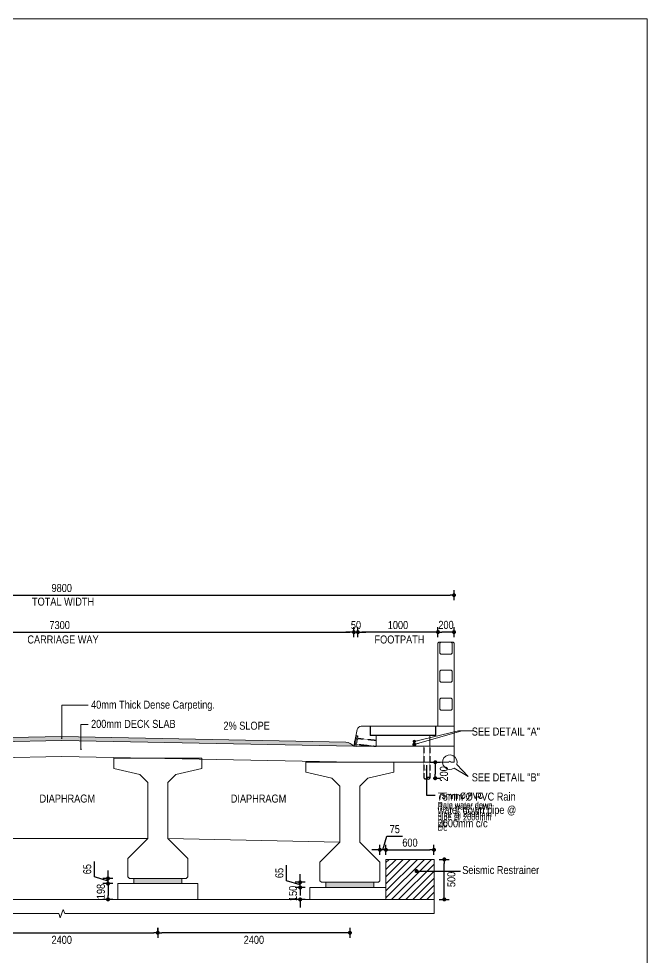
# Model space of a CAD drawing. Header units: inches. Extents: x -36047 to 217865, y -75686 to -40231.
# Drawn here: x 28495 to 36346, y -51954 to -40231 of the extents above; entities that cross this region are included whole.
import ezdxf

# ---------------------------------------------------------------- set-up
doc = ezdxf.new("R2010")
doc.units = ezdxf.units.IN
doc.header["$LTSCALE"] = 3
doc.header["$MEASUREMENT"] = 0
doc.header["$PDMODE"] = 34
doc.linetypes.add('DASHED2', pattern=[0.375, 0.25, -0.125])
doc.linetypes.add('HIDDEN', pattern=[9.525, 6.35, -3.175])
for name, color, linetype in [('con_out1', 2, 'Continuous'), ('Deck', 21, 'Continuous'), ('Pipe_Hidde', 8, 'DASHED2'), ('Wearing Course', 7, 'Continuous')]:
    doc.layers.add(name, color=color, linetype=linetype)
for name, color, linetype, lineweight in [('Concrete', 4, 'Continuous', 20), ('Concrete Out', 4, 'Continuous', 20), ('Deck Slab', 171, 'Continuous', 20), ('Dim Arrow', 150, 'Continuous', 9), ('Dim Arrow @ 35', 150, 'Continuous', 9), ('Dim Arrow @ 40', 150, 'Continuous', 9), ('Dim Arrow @ 50', 150, 'Continuous', 9), ('DIMS', 150, 'Continuous', 9), ('DIMS @ 50', 150, 'Continuous', 9), ('Girder Line', 7, 'Continuous', 25), ('Hatch', 8, 'Continuous', 5), ('Hatching', 120, 'Continuous', 5), ('Ralling', 140, 'Continuous', 20), ('Section Marks', 7, 'Continuous', 15), ('Structue', 7, 'Continuous', 25), ('Text_Normal', 7, 'Continuous', 25), ('Text_Normal @ 35', 7, 'Continuous', 25), ('Text_Normal @ 40', 7, 'Continuous', 25), ('Text_Normal @ 50', 7, 'Continuous', 25)]:
    doc.layers.add(name, color=color, linetype=linetype, lineweight=lineweight)
doc.styles.add('Swis Cn BT', font='swissc.ttf')
doc.styles.add('SWIS_R_N', font='swissc.ttf', dxfattribs={"height": 2})
doc.dimstyles.new('Closed_Arrow', dxfattribs={"dimtxt": 2, "dimasz": 2, "dimexe": 1.25, "dimexo": 0.75, "dimgap": 0.75, "dimtad": 2, "dimdec": 0, "dimzin": 0, "dimdsep": 46, "dimtxsty": 'SWIS_R_N', "dimblk": 'DOT', "dimcen": 0.5, "dimadec": 0, "dimazin": 0, "dimtfac": 1, "dimtdec": 0, "dimtofl": 0, "dimtmove": 0, "dimatfit": 3, "dimfxl": 1.25, "dimfxlon": 1, "dimtolj": 1, "dimtzin": 0, "dimarcsym": 0})
doc.dimstyles.new('dim dot_50', dxfattribs={"dimtxt": 100, "dimasz": 20, "dimexe": 1, "dimexo": 2, "dimgap": 1, "dimtad": 1, "dimdec": 0, "dimzin": 0, "dimdsep": 46, "dimtxsty": 'Swis Cn BT', "dimblk": 'BOXBLANK', "dimcen": 0.09, "dimclrd": 256, "dimclre": 256, "dimclrt": 256, "dimadec": 0, "dimazin": 0, "dimtfac": 1, "dimtdec": 0, "dimtmove": 1, "dimatfit": 3, "dimfxl": 5, "dimtolj": 1, "dimtzin": 0, "dimlwd": -1, "dimlwe": -1, "dimarcsym": 0})
doc.dimstyles.new('Dot_Anno', dxfattribs={"dimtxt": 2, "dimasz": 1, "dimexe": 1.25, "dimexo": 0.75, "dimgap": 0.75, "dimtad": 2, "dimdec": 0, "dimzin": 0, "dimdsep": 46, "dimtxsty": 'SWIS_R_N', "dimblk": 'DOT', "dimcen": 0.5, "dimadec": 0, "dimazin": 0, "dimtfac": 1, "dimtdec": 0, "dimtofl": 0, "dimtmove": 0, "dimatfit": 3, "dimfxl": 1.25, "dimfxlon": 1, "dimtolj": 1, "dimtzin": 0, "dimarcsym": 0})
doc.dimstyles.new('Dot_Arrow', dxfattribs={"dimtxt": 2, "dimasz": 1, "dimexe": 1.25, "dimexo": 0.75, "dimgap": 0.75, "dimtad": 2, "dimdec": 0, "dimzin": 0, "dimdsep": 46, "dimtxsty": 'SWIS_R_N', "dimblk": 'DOT', "dimcen": 0.5, "dimadec": 0, "dimazin": 0, "dimtfac": 1, "dimtdec": 0, "dimtofl": 0, "dimtmove": 0, "dimatfit": 3, "dimldrblk": 'DOT', "dimfxl": 1.25, "dimfxlon": 1, "dimtolj": 1, "dimtzin": 0, "dimarcsym": 0})

# ---------------------------------------------------------------- blocks, each defined once
blk = doc.blocks.new('_Dot')
at = {"color": 0, "linetype": 'ByBlock', "lineweight": -2}
blk.add_line((-0.5, 0), (-1, 0), dxfattribs=at)
at = {"color": 0, "linetype": 'ByBlock', "const_width": 0.5}
blk.add_lwpolyline([(-0.25, 0, 1), (0.25, 0, 1)], format="xyb", close=True, dxfattribs=at)
blk = doc.blocks.new('*D27')
at = {"layer": 'DEFPOINTS', "color": 0, "transparency": 16777216}
for p in [(33932, -47431), (24132, -48030), (33932, -48030)]:
    blk.add_point(p, dxfattribs=at)
at = {"layer": 'DIMS', "color": 0, "lineweight": -2, "transparency": 16777216}
for p, q in [((24132, -47494), (24132, -47369)), ((24182, -47431), (33882, -47431)), ((33932, -47494), (33932, -47369))]:
    blk.add_line(p, q, dxfattribs=at)
at = {"layer": 'DIMS', "color": 0, "lineweight": -2, "transparency": 16777216, "xscale": 50, "yscale": 50, "zscale": 50, "rotation": 180}
blk.add_blockref('_Dot', (24132, -47431), dxfattribs=at)
at = {"layer": 'DIMS', "color": 0, "lineweight": -2, "transparency": 16777216, "xscale": 50, "yscale": 50, "zscale": 50}
blk.add_blockref('_Dot', (33932, -47431), dxfattribs=at)
at = {"layer": 'DIMS', "color": 0, "transparency": 16777216, "insert": (29032, -47342), "char_height": 100, "attachment_point": 5, "style": 'SWIS_R_N'}
blk.add_mtext('\\A1;9800 ', dxfattribs=at)
blk = doc.blocks.new('*D21')
at = {"layer": 'DEFPOINTS', "color": 0, "transparency": 16777216}
for p in [(33732, -47892), (33732, -48030), (33932, -48030)]:
    blk.add_point(p, dxfattribs=at)
at = {"layer": 'DIMS', "color": 0, "lineweight": -2, "transparency": 16777216}
for p, q in [((33732, -47955), (33732, -47830)), ((33932, -47955), (33932, -47830)), ((33882, -47892), (33782, -47892))]:
    blk.add_line(p, q, dxfattribs=at)
at = {"layer": 'DIMS', "color": 0, "lineweight": -2, "transparency": 16777216, "xscale": 50, "yscale": 50, "zscale": 50, "rotation": 180}
blk.add_blockref('_Dot', (33732, -47892), dxfattribs=at)
at = {"layer": 'DIMS', "color": 0, "lineweight": -2, "transparency": 16777216, "xscale": 50, "yscale": 50, "zscale": 50}
blk.add_blockref('_Dot', (33932, -47892), dxfattribs=at)
at = {"layer": 'DIMS', "color": 0, "transparency": 16777216, "insert": (33832, -47803), "char_height": 100, "attachment_point": 5, "style": 'SWIS_R_N'}
blk.add_mtext('\\A1;200', dxfattribs=at)
blk = doc.blocks.new('*D57')
at = {"layer": 'DEFPOINTS', "color": 0, "transparency": 16777216}
for p in [(32632, -51058), (30232, -51232), (30232, -51648)]:
    blk.add_point(p, dxfattribs=at)
at = {"layer": 'DIMS', "color": 0, "lineweight": -2, "transparency": 16777216}
for p, q in [((30232, -51586), (30232, -51711)), ((32582, -51648), (30282, -51648)), ((32632, -51586), (32632, -51711))]:
    blk.add_line(p, q, dxfattribs=at)
at = {"layer": 'DIMS', "color": 0, "lineweight": -2, "transparency": 16777216, "xscale": 50, "yscale": 50, "zscale": 50, "rotation": 180}
blk.add_blockref('_Dot', (30232, -51648), dxfattribs=at)
at = {"layer": 'DIMS', "color": 0, "lineweight": -2, "transparency": 16777216, "xscale": 50, "yscale": 50, "zscale": 50}
blk.add_blockref('_Dot', (32632, -51648), dxfattribs=at)
at = {"layer": 'DIMS', "color": 0, "transparency": 16777216, "insert": (31432, -51737), "char_height": 100, "attachment_point": 5, "style": 'SWIS_R_N'}
blk.add_mtext('\\A1;2400', dxfattribs=at)
blk = doc.blocks.new('*D58')
at = {"layer": 'DEFPOINTS', "color": 0, "transparency": 16777216}
for p in [(27832, -51256), (30232, -51648), (30232, -51708)]:
    blk.add_point(p, dxfattribs=at)
at = {"layer": 'DIMS', "color": 0, "lineweight": -2, "transparency": 16777216}
for p, q in [((27832, -51586), (27832, -51711)), ((27882, -51648), (30182, -51648)), ((30232, -51671), (30232, -51586))]:
    blk.add_line(p, q, dxfattribs=at)
at = {"layer": 'DIMS', "color": 0, "lineweight": -2, "transparency": 16777216, "xscale": 50, "yscale": 50, "zscale": 50, "rotation": 180}
blk.add_blockref('_Dot', (27832, -51648), dxfattribs=at)
at = {"layer": 'DIMS', "color": 0, "lineweight": -2, "transparency": 16777216, "xscale": 50, "yscale": 50, "zscale": 50}
blk.add_blockref('_Dot', (30232, -51648), dxfattribs=at)
at = {"layer": 'DIMS', "color": 0, "transparency": 16777216, "insert": (29032, -51737), "char_height": 100, "attachment_point": 5, "style": 'SWIS_R_N'}
blk.add_mtext('\\A1;2400', dxfattribs=at)
blk = doc.blocks.new('*D22')
at = {"layer": 'DEFPOINTS', "color": 0, "transparency": 16777216}
for p in [(32682, -47893), (32732, -49068), (32682, -49318)]:
    blk.add_point(p, dxfattribs=at)
at = {"layer": 'DIMS', "color": 0, "lineweight": -2, "transparency": 16777216}
for p, q in [((32632, -47893), (32582, -47893)), ((32682, -47956), (32682, -47831)), ((32732, -47956), (32732, -47831)), ((32782, -47893), (32832, -47893))]:
    blk.add_line(p, q, dxfattribs=at)
at = {"layer": 'DIMS', "color": 0, "lineweight": -2, "transparency": 16777216, "xscale": 50, "yscale": 50, "zscale": 50}
blk.add_blockref('_Dot', (32682, -47893), dxfattribs=at)
at = {"layer": 'DIMS', "color": 0, "lineweight": -2, "transparency": 16777216, "xscale": 50, "yscale": 50, "zscale": 50, "rotation": 180}
blk.add_blockref('_Dot', (32732, -47893), dxfattribs=at)
at = {"layer": 'DIMS', "color": 0, "transparency": 16777216, "insert": (32707, -47805), "char_height": 100, "attachment_point": 5, "style": 'SWIS_R_N'}
blk.add_mtext('\\A1;50', dxfattribs=at)
blk = doc.blocks.new('*D25')
at = {"layer": 'DEFPOINTS', "color": 0, "transparency": 16777216}
for p in [(32732, -47893), (33732, -48046), (32732, -49068)]:
    blk.add_point(p, dxfattribs=at)
at = {"layer": 'DIMS', "color": 0, "lineweight": -2, "transparency": 16777216}
for p, q in [((32732, -47956), (32732, -47831)), ((33682, -47893), (32782, -47893)), ((33732, -47956), (33732, -47831))]:
    blk.add_line(p, q, dxfattribs=at)
at = {"layer": 'DIMS', "color": 0, "lineweight": -2, "transparency": 16777216, "xscale": 50, "yscale": 50, "zscale": 50, "rotation": 180}
blk.add_blockref('_Dot', (32732, -47893), dxfattribs=at)
at = {"layer": 'DIMS', "color": 0, "lineweight": -2, "transparency": 16777216, "xscale": 50, "yscale": 50, "zscale": 50}
blk.add_blockref('_Dot', (33732, -47893), dxfattribs=at)
at = {"layer": 'DIMS', "color": 0, "transparency": 16777216, "insert": (33232, -47805), "char_height": 100, "attachment_point": 5, "style": 'SWIS_R_N'}
blk.add_mtext('\\A1;1000', dxfattribs=at)
blk = doc.blocks.new('_BoxBlank')
at = {"color": 0, "linetype": 'ByBlock', "lineweight": -2}
for p, q in [((-0.5, 0), (-1, 0)), ((0.5, 0.5), (-0.5, 0.5)), ((-0.5, 0.5), (-0.5, -0.5)), ((0.5, -0.5), (0.5, 0.5)), ((-0.5, -0.5), (0.5, -0.5))]:
    blk.add_line(p, q, dxfattribs=at)
blk = doc.blocks.new('*D42')
at = {"layer": 'DEFPOINTS', "color": 0, "transparency": 16777216}
for p in [(32682, -47893), (25382, -49318), (32682, -49318)]:
    blk.add_point(p, dxfattribs=at)
at = {"layer": 'DIMS', "color": 0, "lineweight": -2, "transparency": 16777216}
for p, q in [((25382, -47956), (25382, -47831)), ((25432, -47893), (32632, -47893)), ((32682, -47956), (32682, -47831))]:
    blk.add_line(p, q, dxfattribs=at)
at = {"layer": 'DIMS', "color": 0, "lineweight": -2, "transparency": 16777216, "xscale": 50, "yscale": 50, "zscale": 50, "rotation": 180}
blk.add_blockref('_Dot', (25382, -47893), dxfattribs=at)
at = {"layer": 'DIMS', "color": 0, "lineweight": -2, "transparency": 16777216, "xscale": 50, "yscale": 50, "zscale": 50}
blk.add_blockref('_Dot', (32682, -47893), dxfattribs=at)
at = {"layer": 'DIMS', "color": 0, "transparency": 16777216, "insert": (29006, -47805), "char_height": 100, "attachment_point": 5, "style": 'SWIS_R_N'}
blk.add_mtext('\\A1;7300', dxfattribs=at)
blk = doc.blocks.new('*D102')
at = {"layer": 'DEFPOINTS', "color": 0, "transparency": 16777216}
for p in [(33597, -49518), (33632, -49718), (33698, -49718)]:
    blk.add_point(p, dxfattribs=at)
at = {"layer": 'DIMS', "color": 0, "lineweight": -2, "transparency": 16777216}
for p, q in [((33635, -49518), (33760, -49518)), ((33698, -49568), (33698, -49668)), ((33670, -49718), (33760, -49718))]:
    blk.add_line(p, q, dxfattribs=at)
at = {"layer": 'DIMS', "color": 0, "lineweight": -2, "transparency": 16777216, "xscale": 50, "yscale": 50, "zscale": 50}
for p, rotation in [((33698, -49518), 90), ((33698, -49718), 270)]:
    blk.add_blockref('_Dot', p, dxfattribs=dict(at, rotation=rotation))
at = {"layer": 'DIMS', "color": 0, "transparency": 16777216, "insert": (33806, -49663), "char_height": 100, "attachment_point": 5, "rotation": 90, "style": 'SWIS_R_N'}
blk.add_mtext('\\A1;200', dxfattribs=at)
blk = doc.blocks.new('*D54')
at = {"layer": 'DEFPOINTS', "color": 0, "transparency": 16777216}
for p in [(29732, -51034), (29610, -51232), (29732, -51232)]:
    blk.add_point(p, dxfattribs=at)
at = {"layer": 'DIMS', "color": 0, "lineweight": -2, "transparency": 16777216}
for p, q in [((29672, -51034), (29547, -51034)), ((29610, -51084), (29610, -51182)), ((29672, -51232), (29547, -51232))]:
    blk.add_line(p, q, dxfattribs=at)
at = {"layer": 'DIMS', "color": 0, "lineweight": -2, "transparency": 16777216, "xscale": 50, "yscale": 50, "zscale": 50}
for p, rotation in [((29610, -51034), 90), ((29610, -51232), 270)]:
    blk.add_blockref('_Dot', p, dxfattribs=dict(at, rotation=rotation))
at = {"layer": 'DIMS', "color": 0, "transparency": 16777216, "insert": (29521, -51133), "char_height": 100, "attachment_point": 5, "rotation": 90, "style": 'SWIS_R_N'}
blk.add_mtext('\\A1;198', dxfattribs=at)
blk = doc.blocks.new('*D52')
at = {"layer": 'DEFPOINTS', "color": 0, "transparency": 16777216}
for p in [(32132, -51083), (32010, -51232), (32132, -51232)]:
    blk.add_point(p, dxfattribs=at)
at = {"layer": 'DIMS', "color": 0, "lineweight": -2, "transparency": 16777216}
for p, q in [((32010, -51033), (32010, -50983)), ((32072, -51083), (31947, -51083)), ((32072, -51232), (31947, -51232)), ((32010, -51282), (32010, -51332))]:
    blk.add_line(p, q, dxfattribs=at)
at = {"layer": 'DIMS', "color": 0, "lineweight": -2, "transparency": 16777216, "xscale": 50, "yscale": 50, "zscale": 50}
for p, rotation in [((32010, -51083), 270), ((32010, -51232), 90)]:
    blk.add_blockref('_Dot', p, dxfattribs=dict(at, rotation=rotation))
at = {"layer": 'DIMS', "color": 0, "transparency": 16777216, "insert": (31921, -51157), "char_height": 100, "attachment_point": 5, "rotation": 90, "style": 'SWIS_R_N'}
blk.add_mtext('\\A1;150', dxfattribs=at)
blk = doc.blocks.new('*D53')
at = {"layer": 'DEFPOINTS', "color": 0, "transparency": 16777216}
for p in [(29610, -50969), (29932, -50969), (29732, -51034)]:
    blk.add_point(p, dxfattribs=at)
at = {"layer": 'DIMS', "color": 0, "lineweight": -2, "transparency": 16777216}
for p, q in [((29440, -50951), (29440, -50757)), ((29610, -50919), (29610, -50869)), ((29610, -51002), (29440, -50951)), ((29672, -50969), (29547, -50969)), ((29610, -51034), (29610, -50969)), ((29672, -51034), (29547, -51034)), ((29610, -51084), (29610, -51134))]:
    blk.add_line(p, q, dxfattribs=at)
at = {"layer": 'DIMS', "color": 0, "lineweight": -2, "transparency": 16777216, "xscale": 50, "yscale": 50, "zscale": 50}
for p, rotation in [((29610, -50969), 270), ((29610, -51034), 90)]:
    blk.add_blockref('_Dot', p, dxfattribs=dict(at, rotation=rotation))
at = {"layer": 'DIMS', "color": 0, "transparency": 16777216, "insert": (29351, -50854), "char_height": 100, "attachment_point": 5, "rotation": 90, "style": 'SWIS_R_N'}
blk.add_mtext('\\A1;65', dxfattribs=at)
blk = doc.blocks.new('*D51')
at = {"layer": 'DEFPOINTS', "color": 0, "transparency": 16777216}
for p in [(32010, -51018), (32132, -51083), (32332, -51018)]:
    blk.add_point(p, dxfattribs=at)
at = {"layer": 'DIMS', "color": 0, "lineweight": -2, "transparency": 16777216}
for p, q in [((31839, -50999), (31839, -50805)), ((32010, -50968), (32010, -50918)), ((32010, -51050), (31839, -50999)), ((32072, -51018), (31947, -51018)), ((32072, -51083), (31947, -51083)), ((32010, -51083), (32010, -51018)), ((32010, -51133), (32010, -51183))]:
    blk.add_line(p, q, dxfattribs=at)
at = {"layer": 'DIMS', "color": 0, "lineweight": -2, "transparency": 16777216, "xscale": 50, "yscale": 50, "zscale": 50}
for p, rotation in [((32010, -51018), 270), ((32010, -51083), 90)]:
    blk.add_blockref('_Dot', p, dxfattribs=dict(at, rotation=rotation))
at = {"layer": 'DIMS', "color": 0, "transparency": 16777216, "insert": (31751, -50902), "char_height": 100, "attachment_point": 5, "rotation": 90, "style": 'SWIS_R_N'}
blk.add_mtext('\\A1;65', dxfattribs=at)
blk = doc.blocks.new('grating')
at = {"layer": 'con_out1', "lineweight": 20}
h = blk.add_hatch(dxfattribs=at)
h.set_pattern_fill('ANSI31', color=256, scale=90, angle=320.4884)
h.set_pattern_definition([(5.48843, (35188.985, 8598.234), (-1.0760037, 11.1984247), [])])
h.paths.add_polyline_path([(-42, 131, -0.179836), (-15, 139), (-12, 111), (-8, 77), (-37, 77)])
h.paths.add_polyline_path([(-37, 77), (-8, 77), (-1, 2), (-29, 2)])
at = {"layer": 'con_out1'}
blk.add_line((-29, 0), (0, 0), dxfattribs=at)
at = {"layer": 'con_out1', "const_width": 5}
blk.add_lwpolyline([(-42, 131, -0.180591), (-15, 139)], format="xyb", dxfattribs=at)
for points in [[(-42, 131), (-29, 0)], [(-15, 139), (0, 0)]]:
    blk.add_lwpolyline(points, dxfattribs=at)
at = {"layer": 'Deck Slab', "linetype": 'HIDDEN'}
for p in [(-7, 54), (-6, 55)]:
    blk.add_line(p, (-1, 5), dxfattribs=at)
at = {"layer": 'Structue', "linetype": 'HIDDEN', "ltscale": 0.15}
blk.add_line((-3, 0), (-8, 75), dxfattribs=at)
blk = doc.blocks.new('*D130')
at = {"layer": 'DEFPOINTS', "color": 0, "transparency": 16777216}
for p in [(33682, -50732), (33811, -50732), (33032, -51232)]:
    blk.add_point(p, dxfattribs=at)
at = {"layer": 'DIMS', "color": 0, "lineweight": -2, "transparency": 16777216}
for p, q in [((33748, -50732), (33873, -50732)), ((33811, -51182), (33811, -50782)), ((33748, -51232), (33873, -51232))]:
    blk.add_line(p, q, dxfattribs=at)
at = {"layer": 'DIMS', "color": 0, "lineweight": -2, "transparency": 16777216, "xscale": 50, "yscale": 50, "zscale": 50}
for p, rotation in [((33811, -50732), 90), ((33811, -51232), 270)]:
    blk.add_blockref('_Dot', p, dxfattribs=dict(at, rotation=rotation))
at = {"layer": 'DIMS', "color": 0, "transparency": 16777216, "insert": (33899, -50982), "char_height": 100, "attachment_point": 5, "rotation": 90, "style": 'SWIS_R_N'}
blk.add_mtext('\\A1;500', dxfattribs=at)
blk = doc.blocks.new('*D131')
at = {"layer": 'DEFPOINTS', "color": 0, "transparency": 16777216}
for p in [(33007, -50612), (33082, -50732), (33007, -50767)]:
    blk.add_point(p, dxfattribs=at)
at = {"layer": 'DIMS', "color": 0, "lineweight": -2, "transparency": 16777216}
for p, q in [((33044, -50612), (33095, -50442)), ((33095, -50442), (33290, -50442)), ((32957, -50612), (32907, -50612)), ((33007, -50674), (33007, -50549)), ((33082, -50612), (33007, -50612)), ((33082, -50674), (33082, -50549)), ((33132, -50612), (33182, -50612))]:
    blk.add_line(p, q, dxfattribs=at)
at = {"layer": 'DIMS', "color": 0, "lineweight": -2, "transparency": 16777216, "xscale": 50, "yscale": 50, "zscale": 50}
blk.add_blockref('_Dot', (33007, -50612), dxfattribs=at)
at = {"layer": 'DIMS', "color": 0, "lineweight": -2, "transparency": 16777216, "xscale": 50, "yscale": 50, "zscale": 50, "rotation": 180}
blk.add_blockref('_Dot', (33082, -50612), dxfattribs=at)
at = {"layer": 'DIMS', "color": 0, "transparency": 16777216, "insert": (33192, -50354), "char_height": 100, "attachment_point": 5, "style": 'SWIS_R_N'}
blk.add_mtext('\\A1;75', dxfattribs=at)
blk = doc.blocks.new('*D133')
at = {"layer": 'DEFPOINTS', "color": 0, "transparency": 16777216}
for p in [(33682, -50612), (33082, -50732), (33682, -50732)]:
    blk.add_point(p, dxfattribs=at)
at = {"layer": 'DIMS', "color": 0, "lineweight": -2, "transparency": 16777216}
for p, q in [((33082, -50674), (33082, -50549)), ((33132, -50612), (33632, -50612)), ((33682, -50674), (33682, -50549))]:
    blk.add_line(p, q, dxfattribs=at)
at = {"layer": 'DIMS', "color": 0, "lineweight": -2, "transparency": 16777216, "xscale": 50, "yscale": 50, "zscale": 50, "rotation": 180}
blk.add_blockref('_Dot', (33082, -50612), dxfattribs=at)
at = {"layer": 'DIMS', "color": 0, "lineweight": -2, "transparency": 16777216, "xscale": 50, "yscale": 50, "zscale": 50}
blk.add_blockref('_Dot', (33682, -50612), dxfattribs=at)
at = {"layer": 'DIMS', "color": 0, "transparency": 16777216, "insert": (33382, -50523), "char_height": 100, "attachment_point": 5, "style": 'SWIS_R_N'}
blk.add_mtext('\\A1;600', dxfattribs=at)
blk = doc.blocks.new('*U253')
at = {"layer": 'Text_Normal @ 35', "insert": (33728, -49897), "char_height": 70, "width": 675.66, "attachment_point": 1, "style": 'SWIS_R_N'}
blk.add_mtext('75mm %%C PVC Rain water down pipe @ 2000mm c/c  ', dxfattribs=at)
at = {"layer": 'Text_Normal @ 40', "insert": (33728, -49897), "char_height": 80, "width": 772.19, "attachment_point": 1, "style": 'SWIS_R_N'}
blk.add_mtext('75mm %%C PVC Rain water down pipe @ 2000mm c/c  ', dxfattribs=at)
at = {"layer": 'Text_Normal @ 50', "insert": (33728, -49897), "char_height": 100, "width": 1227.4, "attachment_point": 1, "style": 'SWIS_R_N'}
blk.add_mtext('75mm %%C PVC Rain water down pipe @ 2000mm c/c  ', dxfattribs=at)
blk = doc.blocks.new('*U252')
at = {"layer": 'Dim Arrow @ 40'}
blk.add_leader([(33436, -49258), (33988, -49125), (34166, -49125)], dimstyle='Dot_Arrow', override={"dimscale": 40}, dxfattribs=at)
at = {"layer": 'Dim Arrow @ 50'}
blk.add_leader([(33436, -49297), (34028, -49125), (34166, -49125)], dimstyle='Dot_Arrow', override={"dimscale": 50}, dxfattribs=at)

msp = doc.modelspace()

# ---------------------------------------------------------------- hatches: boundary and pattern name
at = {"layer": 'Hatch'}
h = msp.add_hatch(dxfattribs=at)
h.set_pattern_fill('AR-CONC', color=256, scale=10)
h.set_pattern_definition([(50, (-0.73, 0), (71.72602, -6.275213), [7.5, -82.5]), (355, (-0.73, 0), (-13.87513, 75.21921), [6, -66]), (100.45144, (5.25, -0.52), (57.850885, 68.944), [6.37402, -70.11421]), (46.1842, (-0.73, 20), (106.72413, -16.55193), [11.25, -123.75]), (96.63564, (8.16, 18.62), (93.4662, 97.41186), [9.56103, -105.17138]), (351.18416, (-0.73, 20), (93.4662, 97.41186), [9, -99]), (21, (9.27, 15), (59.690705, -40.26189), [7.5, -82.5]), (326, (9.27, 15), (24.33153, 72.515), [6, -66]), (71.45144, (14.244, 11.645), (84.02224, 32.253115), [6.37402, -70.11421]), (37.5, (-0.73, 0), (1.215986, 33.289385), [0, -65.2, 0, -67, 0, -66.25]), (7.5, (-0.73, 0), (26.306954, 39.441171), [0, -38.2, 0, -63.7, 0, -25.25]), (327.5, (-23.03, 0), (53.382244, -2.255487), [0, -25, 0, -78, 0, -103.5]), (317.5, (-33.03, 0), (58.318617, 10.0105), [0, -32.5, 0, -51.8, 0, -73.5])])
edge = h.paths.add_edge_path()
edge.add_ellipse((32256.5, -49388.2), major_axis=(-275.4, 275.4), ratio=1, start_angle=235.47758, end_angle=241.0554)
edge.add_line((32639.4, -49317.3), (32681.7, -49318.2))
edge.add_line((32681.7, -49318.2), (32681.8, -49318.2))
edge.add_line((32681.8, -49318.2), (32682, -49316.9))
edge.add_arc((32632.2, -49332.6), 52.2, 17.52345, 91.62856)
edge = h.paths.add_edge_path()
edge.add_line((29032, -49195.2), (25483, -49266.2))
edge.add_arc((25502.2, -49430.2), 165.2, 96.6766, 136.68241)
edge.add_line((25382, -49316.9), (25382.3, -49318.2))
edge.add_line((25382.3, -49318.2), (29032, -49245.2))
edge.add_line((29032, -49245.2), (29032, -49195.2))
edge = h.paths.add_edge_path()
edge.add_arc((32574.2, -49388.5), 122.6, 62.19064, 86.70117)
edge.add_line((32581.3, -49266.2), (29032, -49195.2))
edge.add_line((29032, -49195.2), (29032, -49245.2))
edge.add_line((29032, -49245.2), (32639.4, -49317.3))
edge.add_line((32639.4, -49317.3), (32639.3, -49316.6))
edge.add_line((32639.3, -49316.6), (32639.1, -49315.8))
edge.add_line((32639.1, -49315.8), (32638.9, -49315))
edge.add_line((32638.9, -49315), (32638.7, -49314.2))
edge.add_line((32638.7, -49314.2), (32638.6, -49313.4))
edge.add_line((32638.6, -49313.4), (32638.4, -49312.6))
edge.add_line((32638.4, -49312.6), (32638.2, -49311.8))
edge.add_line((32638.2, -49311.8), (32638, -49311))
edge.add_line((32638, -49311), (32637.9, -49310.3))
edge.add_line((32637.9, -49310.3), (32637.7, -49309.5))
edge.add_line((32637.7, -49309.5), (32637.5, -49308.7))
edge.add_line((32637.5, -49308.7), (32637.3, -49307.9))
edge.add_line((32637.3, -49307.9), (32637.2, -49307.1))
edge.add_line((32637.2, -49307.1), (32637, -49306.3))
edge.add_line((32637, -49306.3), (32636.8, -49305.5))
edge.add_line((32636.8, -49305.5), (32636.6, -49304.8))
edge.add_line((32636.6, -49304.8), (32636.5, -49304))
edge.add_line((32636.5, -49304), (32636.3, -49303.2))
edge.add_line((32636.3, -49303.2), (32636.1, -49302.4))
edge.add_line((32636.1, -49302.4), (32636, -49301.6))
edge.add_line((32636, -49301.6), (32635.8, -49300.8))
edge.add_line((32635.8, -49300.8), (32635.6, -49300))
edge.add_line((32635.6, -49300), (32635.4, -49299.2))
edge.add_line((32635.4, -49299.2), (32635.3, -49298.4))
edge.add_line((32635.3, -49298.4), (32635.1, -49297.7))
edge.add_line((32635.1, -49297.7), (32634.9, -49296.9))
edge.add_line((32634.9, -49296.9), (32634.8, -49296.1))
edge.add_line((32634.8, -49296.1), (32634.6, -49295.3))
edge.add_line((32634.6, -49295.3), (32634.4, -49294.5))
edge.add_line((32634.4, -49294.5), (32634.3, -49293.7))
edge.add_line((32634.3, -49293.7), (32634.1, -49292.9))
edge.add_line((32634.1, -49292.9), (32633.9, -49292.1))
edge.add_line((32633.9, -49292.1), (32633.7, -49291.3))
edge.add_line((32633.7, -49291.3), (32633.6, -49290.6))
edge.add_line((32633.6, -49290.6), (32633.4, -49289.8))
edge.add_line((32633.4, -49289.8), (32633.2, -49289))
edge.add_line((32633.2, -49289), (32633.1, -49288.2))
edge.add_line((32633.1, -49288.2), (32632.9, -49287.4))
edge.add_line((32632.9, -49287.4), (32632.7, -49286.6))
edge.add_line((32632.7, -49286.6), (32632.6, -49285.8))
edge.add_line((32632.6, -49285.8), (32632.4, -49285))
edge.add_line((32632.4, -49285), (32632.2, -49284.2))
edge.add_line((32632.2, -49284.2), (32632.1, -49283.4))
edge.add_line((32632.1, -49283.4), (32631.9, -49282.6))
edge.add_line((32631.9, -49282.6), (32631.8, -49281.9))
edge.add_line((32631.8, -49281.9), (32631.6, -49281.1))
edge.add_line((32631.6, -49281.1), (32631.4, -49280.3))
edge.add_line((32631.4, -49280.3), (32631.4, -49280.1))
at = {"layer": 'Hatch', "lineweight": 25}
h = msp.add_hatch(dxfattribs=at)
h.set_pattern_fill('ANSI31', color=256, scale=500)
h.set_pattern_definition([(45, (0.536, 1000), (-44.194174, 44.194174), [])])
h.paths.add_polyline_path([(33682.5, -50732.2), (33082, -50732.2), (33082, -51232.2), (33682.5, -51232.2)])
at = {"layer": 'Hatching', "linetype": 'Continuous', "ltscale": 0.1}
for points in [[(29932.4, -51034.2), (29932, -50969.2), (30532, -50969.2), (30532.4, -51034.2)], [(32332, -51017.5), (32932, -51017.5), (32932, -51082.5), (32332, -51082.5)]]:
    msp.add_hatch(color=256, dxfattribs=at).paths.add_polyline_path(points)

# ---------------------------------------------------------------- linework, layer by layer
at = {"layer": 'Concrete'}
for p, q in [((33702, -49068.2), (32887.7, -49068.2)), ((32887.7, -49180.2), (32887.7, -49068.2)), ((33702, -49180.2), (33702, -49068.2)), ((33932, -49068.2), (33932, -49518.2)), ((33932, -49518.2), (33932, -49068.2)), ((33932, -49355.7), (33932, -49068.2)), ((33702, -49180.2), (32887.7, -49180.2)), ((32958.1, -49318.2), (32958.1, -49180.2)), ((32958.1, -49318.2), (32958.1, -49180.2)), ((33632, -49318.2), (33632, -49185.2)), ((29032, -49245.2), (25382, -49318.2)), ((29032, -49245.2), (32682, -49318.2)), ((32682, -49318.2), (33932, -49318.2)), ((29032, -49445.2), (25382, -49518.2)), ((29032, -49445.2), (32682.3, -49518.2)), ((32682, -49518.2), (33867, -49518.2)), ((33892, -49518.2), (33932, -49518.2)), ((33682.5, -50732.2), (33082, -50732.2)), ((33082, -51232.2), (33082, -50732.2)), ((33682.5, -51408.3), (33682.5, -50732.2)), ((29732.4, -51034.2), (29732.1, -51232.2)), ((30732.4, -51034.2), (29732.4, -51034.2)), ((30732.4, -51034.2), (30732.1, -51232.2)), ((32132, -51082.5), (33082, -51082.5)), ((32132, -51082.5), (32132, -51232.2)), ((33682.5, -51232.2), (24382, -51232.2)), ((24382, -51408.3), (28994.5, -51408.3)), ((28994.5, -51408.3), (29013.3, -51459.8)), ((29013.3, -51459.8), (29050.8, -51356.8)), ((29050.8, -51356.8), (29069.5, -51408.3)), ((29069.5, -51408.3), (33682.5, -51408.3))]:
    msp.add_line(p, q, dxfattribs=at)
for points in [[(32882.7, -49068.2), (32773, -49068.2, 0.357475), (32724, -49108.4), (32682, -49318.2)], [(32682, -49318.2, 0.1791566), (32581.3, -49266.2), (29032, -49195.2), (25482.7, -49266.2, 0.1794515), (25382, -49318.2)]]:
    msp.add_lwpolyline(points, format="xyb", dxfattribs=at)
msp.add_lwpolyline([(33932, -49068.2), (33707, -49068.2), (33707, -49185.2), (32882.7, -49185.2), (32882.7, -49068.2)], dxfattribs=at)
for points in [[(30532.4, -50969.2), (29932.4, -50969.2), (29932.4, -51034.2), (30532.4, -51034.2)], [(32332, -51017.5), (32932, -51017.5), (32932, -51082.5), (32332, -51082.5)]]:
    msp.add_lwpolyline(points, close=True, dxfattribs=at)
msp.add_arc((33879.5, -49518.2), 12.5, 0, 180, dxfattribs=at)
at = {"layer": 'Concrete Out'}
for points in [[(30782, -49594.2), (30782, -49469.2), (29682, -49469.2), (29682, -49594.2), (30007, -49669.2), (30107, -49769.2), (30107, -50469.2), (29857, -50719.2), (29857, -50949.2), (29877, -50969.2), (30587, -50969.2), (30607, -50949.2), (30607, -50719.2), (30357, -50469.2), (30357, -49769.2), (30457, -49669.2)], [(33182, -49642.5), (33182, -49517.5), (32082, -49517.5), (32082, -49642.5), (32407, -49717.5), (32507, -49817.5), (32507, -50517.5), (32257, -50767.5), (32257, -50997.5), (32277, -51017.5), (32987, -51017.5), (33007, -50997.5), (33007, -50767.5), (32757, -50517.5), (32757, -49817.5), (32857, -49717.5)]]:
    msp.add_lwpolyline(points, close=True, dxfattribs=at)
for points in [[(27956.2, -50470.3), (30107, -50470.3)], [(30357.6, -50471.5), (32507, -50517.5)]]:
    msp.add_lwpolyline(points, dxfattribs=at)
at = {"layer": 'Deck', "ltscale": 20}
msp.add_line((32681, -49318.4), (32682, -49318.4), dxfattribs=at)
at = {"layer": 'Dim Arrow'}
msp.add_lwpolyline([(31691.3, -49149, 0, 37.5, 0), (31597.9, -49147.2, 0, 0, 0), (31041.5, -49136.6, 0, 0, 0)], format="xyseb", dxfattribs=at)
at = {"layer": 'DIMS', "color": 2}
msp.add_lwpolyline([(-36046.8, -40230.7), (36345.6, -40230.7), (36345.6, -61434.4), (-36046.8, -61434.4)], close=True, dxfattribs=at)
at = {"layer": 'Girder Line', "linetype": 'HIDDEN', "ltscale": 0.01}
msp.add_line((32696.9, -49243.5), (32697.4, -49243.5), dxfattribs=at)
at = {"layer": 'Pipe_Hidde', "linetype": 'DASHED2', "ltscale": 1.25}
for p, q in [((32730.8, -49219.6), (32958.1, -49242.8)), ((32716.3, -49293.5), (32958.1, -49318.2)), ((33557, -49318.2), (33557, -49718.2)), ((33632, -49318.2), (33632, -49718.2))]:
    msp.add_line(p, q, dxfattribs=at)
at = {"layer": 'Pipe_Hidde', "linetype": 'DASHED2', "ltscale": 0.2}
msp.add_lwpolyline([(33557, -49718.2, 0.4163089), (33591.6, -49716.6, 0.5535906), (33632, -49718.2)], format="xyb", dxfattribs=at)
msp.add_arc((33611.3, -49731.6), 24.7, 32.84768, 142.68131, dxfattribs=at)
at = {"layer": 'Ralling'}
for p, q in [((33732, -48030.2), (33744, -48018.2)), ((33732, -49068.2), (33732, -48030.2)), ((33920, -48018.2), (33744, -48018.2)), ((33920, -48018.2), (33932, -48030.2)), ((33932, -49068.2), (33932, -48030.2))]:
    msp.add_line(p, q, dxfattribs=at)
for points in [[(33895, -48168.2), (33769, -48168.2), (33757, -48156.2), (33757, -48030.2), (33769, -48018.2), (33895, -48018.2), (33907, -48030.2), (33907, -48156.2)], [(33895, -48518.2), (33769, -48518.2), (33757, -48506.2), (33757, -48380.2), (33769, -48368.2), (33895, -48368.2), (33907, -48380.2), (33907, -48506.2)], [(33895, -48868.2), (33769, -48868.2), (33757, -48856.2), (33757, -48730.2), (33769, -48718.2), (33895, -48718.2), (33907, -48730.2), (33907, -48856.2)]]:
    msp.add_lwpolyline(points, close=True, dxfattribs=at)
at = {"layer": 'Section Marks'}
msp.add_lwpolyline([(33933.3, -49590.3), (34107.5, -49695), (33965.7, -49545.5)], dxfattribs=at)
msp.add_arc((33879.5, -49517.1), 90.7, 341.79362, 306.32794, dxfattribs=at)
at = {"layer": 'Wearing Course', "color": 2, "ltscale": 20}
for p, q in [((32682, -49318.4), (32681, -49318.4)), ((32691.9, -49268.6), (32682, -49318.4))]:
    msp.add_line(p, q, dxfattribs=at)

# ---------------------------------------------------------------- block references
at = {"layer": 'Dim Arrow'}
msp.add_blockref('*U252', (0, 0), dxfattribs=at)
at = {"layer": 'Hatch', "color": 1, "xscale": -1, "rotation": 354.7382150501354}
msp.add_blockref('grating', (32681.9, -49318.5), dxfattribs=at)
at = {"layer": 'Text_Normal'}
msp.add_blockref('*U253', (0, 0), dxfattribs=at)

# ---------------------------------------------------------------- texts
at = {"layer": 'DIMS @ 50', "char_height": 100, "attachment_point": 5, "style": 'SWIS_R_N'}
for s, insert in [('\\A1;TOTAL WIDTH', (29048.2, -47512.4)), ('\\A1;CARRIAGE WAY', (29048.2, -47985.2)), ('\\A1;FOOTPATH', (33250.6, -47985.2))]:
    msp.add_mtext(s, dxfattribs=dict(at, insert=insert))
at = {"layer": 'Text_Normal @ 50', "style": 'SWIS_R_N'}
for s, p in [('40mm Thick Dense Carpeting. ', (29398.4, -48848.9)), ('200mm DECK SLAB', (29398.4, -49089.1))]:
    msp.add_text(s, height=100, dxfattribs=at).set_placement(p)
at = {"layer": 'Text_Normal @ 50', "char_height": 100, "attachment_point": 5, "style": 'SWIS_R_N'}
for s, insert in [('2% SLOPE', (31341.6, -49062.5)), ('SEE DETAIL "A"', (34580, -49135.2)), ('SEE DETAIL "B"', (34579.4, -49707.3)), ('DIAPHRAGM', (29101.6, -49972.5)), ('DIAPHRAGM', (31490.4, -49972.5))]:
    msp.add_mtext(s, dxfattribs=dict(at, insert=insert))
at = {"layer": 'Text_Normal @ 50', "insert": (34034.6, -50814.2), "char_height": 100, "width": 1227.403, "attachment_point": 1, "style": 'SWIS_R_N'}
msp.add_mtext('Seismic Restrainer', dxfattribs=at)

# ---------------------------------------------------------------- dimensions: what is measured, and where the dimension line sits
at = {"layer": 'DIMS @ 50'}
dim = msp.add_linear_dim(base=(33932, -47431), p1=(24132, -48030.2), p2=(33932, -48030.2), text='<> ', dimstyle='Dot_Anno', override={"dimscale": 50, "dimtix": 0, "dimtofl": 0, "dimtmove": 0, "dimatfit": 3}, dxfattribs=at)
dim.commit()
dim.dimension.update_dxf_attribs({"geometry": '*D27', "text_midpoint": (29032, -47431), "dimtype": 128})
for base, p1, p2, angle, override, picture, middle in [((32682, -47893.3), (25382, -49318.2), (32682, -49318.2), 180, {"dimscale": 50, "dimtix": 0, "dimtofl": 0, "dimtmove": 0, "dimatfit": 3}, '*D42', (29005.8, -47893.3)), ((32732, -47893.3), (33732, -48045.7), (32732, -49068.2), 180, {"dimscale": 50, "dimtix": 0, "dimtofl": 0, "dimtmove": 0, "dimatfit": 3}, '*D25', (33232, -47893.3)), ((33732, -47892.3), (33932, -48030.2), (33732, -48030.2), 180, {"dimscale": 50, "dimtix": 0, "dimtofl": 0, "dimtmove": 0, "dimatfit": 3}, '*D21', (33832, -47892.3)), ((33697.5, -49718.2), (33597.4, -49518.2), (33632, -49718.2), 90, {"dimscale": 50, "dimtix": 0, "dimtofl": 0, "dimtmove": 2, "dimatfit": 3}, '*D102', (33805.9, -49663)), ((32009.5, -51232.2), (32132, -51082.5), (32132, -51232.2), 90, {"dimscale": 50, "dimtix": 0, "dimtofl": 0, "dimtmove": 0, "dimatfit": 3}, '*D52', (32009.5, -51157.4)), ((29609.9, -51232.2), (29732.4, -51034.2), (29732.1, -51232.2), 90, {"dimscale": 50, "dimtix": 0, "dimtofl": 0, "dimtmove": 0, "dimatfit": 3}, '*D54', (29609.9, -51133.2)), ((30232, -51648.2), (32632, -51057.5), (30232, -51231.6), 180, {"dimscale": 50, "dimtix": 0, "dimtofl": 0, "dimtmove": 0, "dimatfit": 3}, '*D57', (31432, -51648.2))]:
    dim = msp.add_linear_dim(base=base, p1=p1, p2=p2, angle=angle, dimstyle='Dot_Anno', override=override, dxfattribs=at)
    dim.commit()
    dim.dimension.update_dxf_attribs({"geometry": picture, "text_midpoint": middle, "dimtype": 128})
dim = msp.add_linear_dim(base=(32682, -47893.3), p1=(32732, -49068.2), p2=(32682, -49318.2), dimstyle='Dot_Anno', override={"dimscale": 50, "dimtix": 0, "dimtofl": 0, "dimtmove": 0, "dimatfit": 3}, dxfattribs=at)
dim.commit()
dim.dimension.update_dxf_attribs({"geometry": '*D22', "text_midpoint": (32707, -47893.3), "dimtype": 128})
for base, p1, p2, angle, override, picture, middle in [((33006.8, -50611.8), (33081.8, -50732.2), (33006.8, -50767.2), 180, {"dimscale": 50, "dimtix": 0, "dimtofl": 0, "dimtmove": 1, "dimatfit": 3}, '*D131', (33132.7, -50353.6)), ((33681.8, -50611.8), (33081.8, -50732.2), (33681.8, -50732.2), 180, {"dimscale": 50, "dimtix": 0, "dimtofl": 0, "dimtmove": 1, "dimatfit": 3}, '*D133', (33381.8, -50523)), ((29609.9, -50969.2), (29732.4, -51034.2), (29932.4, -50969.2), 90, {"dimscale": 50, "dimtix": 0, "dimtofl": 0, "dimtmove": 1, "dimatfit": 3}, '*D53', (29351, -50913.2)), ((33810.7, -50732.2), (33031.8, -51232.2), (33681.8, -50732.2), 90, {"dimscale": 50, "dimtix": 0, "dimtofl": 0, "dimtmove": 0, "dimatfit": 3}, '*D130', (33899.4, -50982.2)), ((32009.5, -51017.5), (32132, -51082.5), (32332, -51017.5), 90, {"dimscale": 50, "dimtix": 0, "dimtofl": 0, "dimtmove": 1, "dimatfit": 3}, '*D51', (31750.6, -50961.5))]:
    dim = msp.add_linear_dim(base=base, p1=p1, p2=p2, angle=angle, dimstyle='Dot_Anno', override=override, dxfattribs=at)
    dim.commit()
    dim.dimension.update_dxf_attribs({"geometry": picture, "text_midpoint": middle})
dim = msp.add_linear_dim(base=(30232, -51648.2), p1=(27831.8, -51255.6), p2=(30232, -51708.2), dimstyle='Dot_Anno', override={"dimscale": 50, "dimtix": 0, "dimtofl": 0, "dimtmove": 0, "dimatfit": 3}, dxfattribs=at)
dim.commit()
dim.dimension.update_dxf_attribs({"geometry": '*D58', "text_midpoint": (29031.9, -51737.1)})

# ---------------------------------------------------------------- leaders
at = {"layer": 'Dim Arrow'}
for points in [[(29032, -49217.2), (29032, -48806.3), (29362, -48806.3)], [(29272.2, -49357.2), (29272.2, -49046.5), (29362, -49046.5)]]:
    msp.add_leader(points, dimstyle='dim dot_50', override={"dimtad": 0, "dimldrblk": 'Dot'}, dxfattribs=at)
at = {"layer": 'Dim Arrow @ 35'}
msp.add_leader([(33587.6, -49554.4), (33587.5, -49929.7), (33694.9, -49929.7)], dimstyle='Closed_Arrow', override={"dimscale": 35}, dxfattribs=at)
at = {"layer": 'Dim Arrow @ 50'}
msp.add_leader([(33463.6, -50877.8), (34014.1, -50877.8)], dimstyle='Dot_Arrow', override={"dimscale": 50}, dxfattribs=at)

doc.saveas('drawing.dxf')
